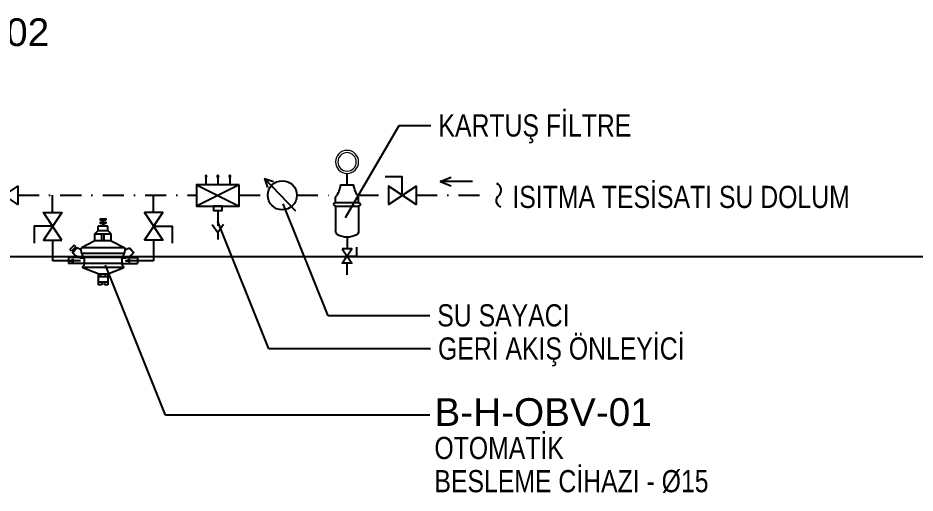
# Model space of a CAD drawing. Header units: centimetres. Extents: x 138114 to 163114, y -131897 to -111897.
# Drawn here: x 148388 to 149197, y -117709 to -117281 of the extents above; entities that cross this region are included whole.
import ezdxf

# ---------------------------------------------------------------- set-up
doc = ezdxf.new("R2010")
doc.units = ezdxf.units.CM
doc.header["$LTSCALE"] = 1.5
doc.linetypes.add('DASHDOT', pattern=[25.4, 12.7, -6.35, 0, -6.35])
for name, color, linetype in [('ST-SU', 4, 'DASHDOT'), ('T-CIHAZ-NO', 62, 'Continuous'), ('T-TEXT', 85, 'Continuous'), ('T-VANA', 135, 'Continuous')]:
    doc.layers.add(name, color=color, linetype=linetype)
doc.styles.add('ARIAL', font='arial.ttf', dxfattribs={"width": 0.85})
doc.styles.get("Standard").update_dxf_attribs({"font": 'arial.ttf'})

# ---------------------------------------------------------------- blocks, each defined once
blk = doc.blocks.new('Z1')
at = {"linetype": 'Continuous'}
blk.add_lwpolyline([(-13.63, 0), (-13.63, 6.7), (-19.72, 6.7)], dxfattribs=at)
blk.add_lwpolyline([(-18.63, -3.33), (-8.63, 3.33), (-8.63, -3.33), (-18.63, 3.33)], close=True, dxfattribs=at)
blk = doc.blocks.new('A$C577C0CD0')
for p, q in [((2.7, 56.24), (2.7, 58.04)), ((2.7, 55.1), (2.7, 52.81)), ((3.29, 56.24), (3.29, 58.04)), ((3.29, 55.1), (3.29, 52.81)), ((-4.14, 46.05), (-1.23, 48.95)), ((-1.23, 48.95), (-1.23, 52.81)), ((-1.23, 52.81), (7.22, 52.81)), ((7.22, 48.95), (-1.23, 48.95)), ((7.22, 48.95), (7.22, 52.81)), ((10.13, 46.05), (7.22, 48.95)), ((-4.14, 39.97), (-15.93, 33.99)), ((-4.14, 39.97), (-4.14, 46.05)), ((10.13, 46.05), (-4.14, 46.05)), ((-4.14, 39.97), (10.13, 39.97)), ((1.92, 39.97), (1.92, 46.05)), ((4.07, 39.97), (4.07, 46.05)), ((10.13, 39.97), (10.13, 46.05)), ((10.13, 39.97), (21.91, 33.99)), ((-19.87, 34.03), (-23.6, 30.3)), ((-19.46, 33.83), (-23.38, 29.91)), ((-16, 32.08), (-19.87, 34.03)), ((-15.93, 33.99), (21.91, 33.99)), ((21.99, 32.08), (25.85, 34.03)), ((25.45, 33.83), (29.37, 29.91)), ((25.85, 34.03), (29.59, 30.3)), ((26.41, 33.47), (27.16, 34.22)), ((26.58, 34.81), (28.11, 36.34)), ((26.58, 34.81), (30.41, 30.97)), ((28.11, 36.34), (31.95, 32.51)), ((29.09, 30.79), (29.84, 31.54)), ((30.41, 30.97), (31.95, 32.51)), ((-27.05, 25.46), (-27.05, 20.29)), ((-18.1, 25.46), (-27.05, 25.46)), ((-15.41, 28.98), (21.4, 28.98)), ((-13.71, 25.46), (19.7, 25.46)), ((-13.44, 23.85), (-13.44, 20.29)), ((19.43, 23.85), (19.43, 20.29)), ((24.08, 25.46), (33.04, 25.46)), ((33.04, 25.46), (33.04, 20.29)), ((-13.44, 20.29), (-27.05, 20.29)), ((-26.3, 22.75), (-16.87, 22.75)), ((-14.73, 16.94), (20.72, 16.94)), ((-1.23, 11.23), (-14.51, 16.39)), ((-13.44, 20.29), (19.43, 20.29)), ((7.22, 11.23), (20.11, 16.24)), ((19.43, 20.29), (33.04, 20.29)), ((22.74, 22.75), (32.17, 22.75)), ((-1.28, 10.96), (7.22, 10.96)), ((-1.23, 11.23), (-1.23, 1.72)), ((-1.23, 8.79), (7.22, 8.79)), ((1, 8.79), (1, 10.96)), ((4.98, 8.79), (4.98, 10.96)), ((7.22, 11.23), (7.22, 1.72)), ((-1.23, 4.08), (7.22, 4.08)), ((-1.23, 1.72), (1.49, 1.72)), ((1.99, 4.08), (1.99, 2.22)), ((3.99, 4.08), (3.99, 2.22)), ((4.49, 1.72), (7.22, 1.72))]:
    blk.add_line(p, q)
for points in [[(0.74, 58.04), (5.24, 58.04), (5.24, 59.18), (0.74, 59.18)], [(0.74, 55.1), (5.24, 55.1), (5.24, 56.24), (0.74, 56.24)]]:
    blk.add_lwpolyline(points, close=True)
for points in [[(-20.63, 21.45), (-16.87, 22.75), (-20.63, 24.05)], [(28.41, 21.45), (32.17, 22.75), (28.41, 24.05)]]:
    blk.add_lwpolyline(points)
for centre, radius, start, end in [((-4.83, 32.6), 11.18, 172.86828, 212.7359), ((10.82, 32.6), 11.18, 327.2641, 7.13172), ((-14.54, 35.06), 10.23, 207.69531, 275.53294), ((-18.44, 23.85), 5, 0, 32.7359), ((24.43, 23.85), 5, 147.2641, 180), ((20.52, 35.06), 10.23, 264.46706, 332.30469), ((-13.76, 17.17), 1, 135.99988, 248.76851), ((-17.14, 20.44), 3.7, 315.99988, 357.64758), ((23.13, 20.44), 3.7, 182.35242, 224.00012), ((19.75, 17.17), 1, 291.23149, 44.00012), ((1.49, 2.22), 0.5, 270, 0), ((4.49, 2.22), 0.5, 180, 270)]:
    blk.add_arc(centre, radius, start, end)
blk = doc.blocks.new('A$C0B54677A')
for p, q in [((-14, 21.5), (-14, 12.5)), ((0, 21.5), (0, 12.5)), ((14, 21.5), (14, 12.5)), ((25.1, 12.5), (-25.1, -12.5)), ((-25.1, 12.5), (25.1, -12.5)), ((0, -17.6), (0, -35.6)), ((-6.6, -34.1), (0, -43.7)), ((6.6, -34.1), (0, -43.7)), ((0, -43.7), (0, -51.9))]:
    blk.add_line(p, q)
for points in [[(-25.1, 12.5), (25.1, 12.5), (25.1, -12.5), (-25.1, -12.5)], [(-5, -12.5), (5, -12.5), (5, -17.6), (-5, -17.6)]]:
    blk.add_lwpolyline(points, close=True)
for centre in [(-14, 22.5), (0, 22.5), (14, 22.5)]:
    blk.add_circle(centre, 1)
blk = doc.blocks.new('A$C107B4E94')
for p, q in [((-16.93, 8.31), (-16.93, 18.31)), ((-11.19, 8.31), (-22.68, 8.31)), ((-26.93, -7), (-26.93, -2.42)), ((-6.93, -7), (-26.93, -7)), ((-6.93, -7), (-6.93, -2.42)), ((-6.93, -10), (-26.93, -10)), ((-26.93, -10), (-26.93, -31.66)), ((-6.93, -10), (-6.93, -31.66)), ((-16.93, -37.13), (-16.93, -47.13)), ((-16.93, -69.63), (-16.93, -59.63))]:
    blk.add_line(p, q)
at = {"linetype": 'Continuous', "lineweight": 0}
for radius in [10, 8]:
    blk.add_circle((-16.93, 28.31), radius, dxfattribs=at)
for centre, radius, start, end in [((-46.85, 11.68), 24.41, 324.68621, 352.05122), ((12.99, 11.68), 24.41, 187.94878, 215.31379), ((-26.93, -8.5), 1.5, 90, 270), ((-6.93, -8.5), 1.5, 270, 90), ((-23.18, -31.66), 3.75, 180, 239.23758), ((-16.93, -21.16), 15.97, 239.23758, 300.76242), ((-10.68, -31.66), 3.75, 300.76242, 0)]:
    blk.add_arc(centre, radius, start, end)
at = {"xscale": -1.249777778051794, "yscale": 1.249777778051794, "zscale": 1.249777778005956, "rotation": 90}
blk.add_blockref('Z1', (-16.93, -70.41), dxfattribs=at)
blk = doc.blocks.new('Kesme')
blk.add_lwpolyline([(-21.5, -0.2, 0.576786), (-4.8, -2.7, -0.54493), (11.3, -5.9)], format="xyb")

msp = doc.modelspace()

# ---------------------------------------------------------------- linework, layer by layer
msp.add_line((144236.52, -117496.02, 0), (150120.89, -117496.02, 0))
at = {"layer": 'ST-SU'}
for p, q in [((148387.92, -117440.7, 0), (148548.99, -117440.7, 0)), ((148419.17, -117456.1, 0), (148419.17, -117440.7, 0)), ((148510.23, -117456.1, 0), (148510.23, -117440.7, 0)), ((148587.4, -117440.7, 0), (148613.18, -117440.7, 0)), ((148639.43, -117440.7, 0), (148675.5, -117440.7, 0)), ((148693.92, -117440.7, 0), (148721.92, -117440.7, 0)), ((148746.92, -117440.7, 0), (148821.82, -117440.7, 0)), ((148419.17, -117481.1, 0), (148419.17, -117499.7, 0)), ((148510.23, -117481.1, 0), (148510.23, -117499.7, 0)), ((148433.64, -117499.7, 0), (148419.17, -117499.7, 0)), ((148510.23, -117499.7, 0), (148495.82, -117499.7, 0))]:
    msp.add_line(p, q, dxfattribs=at)
at = {"layer": 'T-TEXT'}
for p, q in [((148731.43, -117378.15, 0), (148683.01, -117461.18, 0)), ((148760.28, -117378.15, 0), (148731.43, -117378.15, 0)), ((148768.51, -117428.3, 0), (148778.43, -117424.44, 0)), ((148797.71, -117428.3, 0), (148768.51, -117428.3, 0)), ((148768.51, -117428.3, 0), (148778.43, -117432.16, 0)), ((148667.51, -117549.41, 0), (148627.02, -117448.4, 0)), ((148614.27, -117579.32, 0), (148568.23, -117464.43, 0)), ((148521.07, -117639.14, 0), (148466.86, -117503.89, 0)), ((148759.19, -117549.41, 0), (148667.51, -117549.41, 0)), ((148759.86, -117579.32, 0), (148614.27, -117579.32, 0)), ((148759.19, -117639.14, 0), (148521.07, -117639.14, 0))]:
    msp.add_line(p, q, dxfattribs=at)
at = {"layer": 'T-VANA'}
for p, q in [((148638.47, -117454.94, -1205926174.05), (148610.39, -117425.57, -1205926174.05)), ((148610.39, -117425.57, -1205926174.05), (148612.83, -117433.72, -1205926174.05)), ((148610.39, -117425.57, -1205926174.05), (148618.42, -117428.37, -1205926174.05))]:
    msp.add_line(p, q, dxfattribs=at)
msp.add_circle((148626.31, -117440.7, -1205926174.05), 13.12, dxfattribs=at)

# ---------------------------------------------------------------- block references
at = {"layer": 'T-TEXT', "xscale": -0.651035156315196, "yscale": 0.651035156315196, "zscale": 0.651035156315196, "rotation": 270}
msp.add_blockref('Kesme', (148823.59, -117437.56, -1205926174.05), dxfattribs=at)
at = {"layer": 'T-VANA'}
for name, p, xscale, yscale, zscale in [('A$C107B4E94', (148667.11, -117440.01, -1205926174.05), -1.039397015498253, 1.039397015498253, 1.039397015498253), ('A$C0B54677A', (148568.2, -117440.89, -1205926174.05), -0.7654500000051699, 0.7654500000051699, 0.7654500000051699), ('A$C0B54677A', (148568.2, -117440.89, -1205926174.05), -0.7654500000051699, 0.7654500000051699, 0.7654500000051699), ('Z1', (148409.48, -117440.69, -1205926174.05), 2.499270240045439, 2.499270240045439, 2.499270240045439), ('Z1', (148768.48, -117440.69, -1216107412.1), 2.499270240045439, 2.499270240045439, 2.499270240045439), ('A$C577C0CD0', (148467.8, -117523.26, -1205926174.05), -1.035837341103086, 1.035837341103086, 1.035837341103086), ('A$C577C0CD0', (148467.8, -117523.26, -1205926174.05), -1.035837341103086, 1.035837341103086, 1.035837341103086)]:
    msp.add_blockref(name, p, dxfattribs=dict(at, xscale=xscale, yscale=yscale, zscale=zscale))
at = {"layer": 'T-VANA', "yscale": 2.499270240045439, "zscale": 2.499270240045439}
for p, xscale, rotation in [((148419.17, -117434.54, -1205926174.05), 2.499270240045439, 90.00000000000001), ((148510.23, -117434.54, -1205926174.05), -2.499270240045439, 270)]:
    msp.add_blockref('Z1', p, dxfattribs=dict(at, xscale=xscale, rotation=rotation))

# ---------------------------------------------------------------- texts
at = {"layer": 'T-CIHAZ-NO'}
for s, p in [('B-H-KIV-02', (148237.59, -117306.13, -57161034.64)), ('B-H-OBV-01', (148763.46, -117648.73, 0))]:
    msp.add_text(s, height=25, dxfattribs=at).set_placement(p)
at = {"layer": 'T-TEXT', "style": 'ARIAL', "width": 0.8}
for s, p in [('KARTUŞ FİLTRE', (148767.1, -117387.74, -1195744936.01)), ('ISITMA TESİSATI SU DOLUM', (148833.75, -117452.16, -1205926174.05)), ('SU SAYACI', (148766.02, -117559, 0)), ('GERİ AKIŞ ÖNLEYİCİ', (148766.68, -117588.91, 0)), ('OTOMATİK ', (148763.46, -117678.64, 0)), ('BESLEME CİHAZI - %%C15', (148763.46, -117708.55, 0))]:
    msp.add_text(s, height=20, dxfattribs=at).set_placement(p)

doc.saveas('drawing.dxf')
